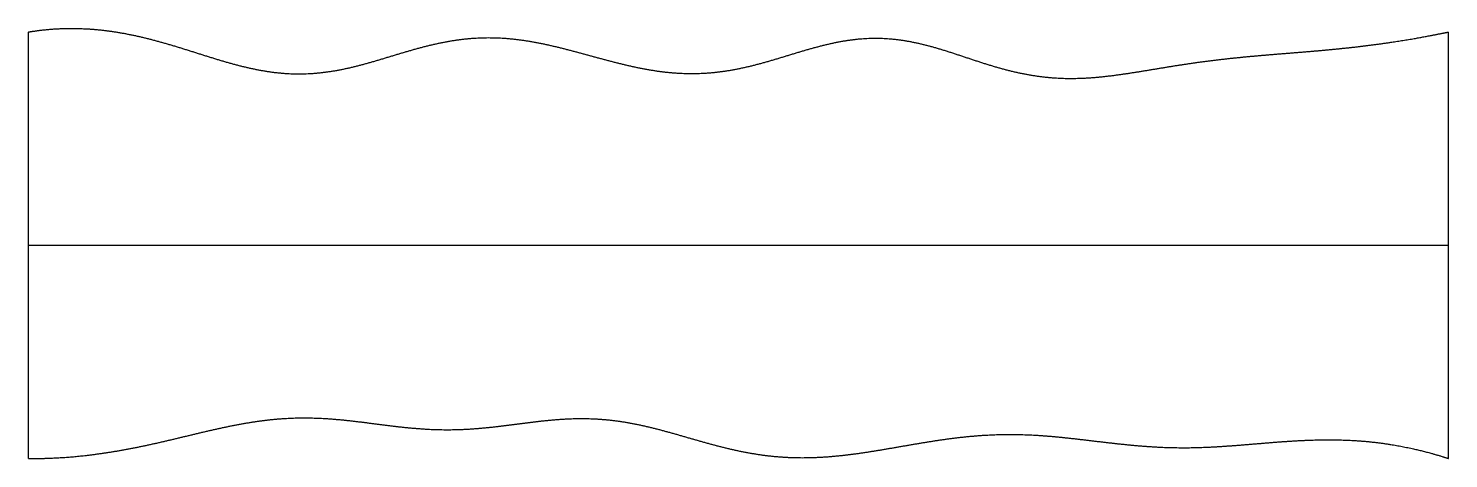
# Model space of a CAD drawing. Header units: millimetres. Extents: x 0 to 10, y 0 to 3.
import ezdxf

# ---------------------------------------------------------------- set-up
doc = ezdxf.new("R2010")
doc.units = ezdxf.units.MM
doc.layers.get('0').update_dxf_attribs({"linetype": 'CONTINUOUS'})

msp = doc.modelspace()

# ---------------------------------------------------------------- linework, layer by layer
for points in [[(0, 3), (0.04, 3.007), (0.121, 3.018), (0.241, 3.028), (0.402, 3.028), (0.603, 3.007), (0.803, 2.967), (1.004, 2.911), (1.204, 2.847), (1.403, 2.783), (1.603, 2.732), (1.802, 2.702), (2.001, 2.702), (2.2, 2.73), (2.398, 2.781), (2.597, 2.844), (2.796, 2.903), (2.995, 2.947), (3.195, 2.966), (3.395, 2.959), (3.596, 2.927), (3.797, 2.878), (3.998, 2.822), (4.199, 2.767), (4.4, 2.725), (4.601, 2.703), (4.801, 2.707), (5.002, 2.737), (5.202, 2.789), (5.402, 2.853), (5.601, 2.912), (5.8, 2.953), (5.998, 2.965), (6.196, 2.942), (6.394, 2.892), (6.592, 2.825), (6.791, 2.757), (6.991, 2.704), (7.191, 2.674), (7.392, 2.669), (7.593, 2.686), (7.794, 2.716), (7.996, 2.751), (8.197, 2.783), (8.398, 2.809), (8.598, 2.829), (8.798, 2.846), (8.999, 2.861), (9.199, 2.879), (9.399, 2.9), (9.599, 2.927), (9.759, 2.953), (9.88, 2.976), (9.96, 2.992), (10, 3)], [(0, 0), (0, 0.12), (0, 0.36), (0, 0.72), (0, 1.2), (0, 1.8), (0, 2.28), (0, 2.64), (0, 2.88), (0, 3)], [(10, 0), (10, 0.12), (10, 0.36), (10, 0.72), (10, 1.2), (10, 1.8), (10, 2.28), (10, 2.64), (10, 2.88), (10, 3)], [(0, 1.5), (0.4, 1.5), (1.2, 1.5), (2.4, 1.5), (4, 1.5), (6, 1.5), (7.6, 1.5), (8.8, 1.5), (9.6, 1.5), (10, 1.5)], [(0, 0), (0.04, 0), (0.12, 0.001), (0.24, 0.005), (0.4, 0.019), (0.6, 0.047), (0.8, 0.085), (0.999, 0.13), (1.199, 0.18), (1.399, 0.226), (1.598, 0.264), (1.798, 0.286), (1.997, 0.29), (2.197, 0.276), (2.397, 0.251), (2.598, 0.223), (2.798, 0.204), (2.999, 0.199), (3.2, 0.212), (3.401, 0.237), (3.601, 0.265), (3.801, 0.284), (4.001, 0.284), (4.2, 0.262), (4.398, 0.218), (4.596, 0.162), (4.794, 0.103), (4.993, 0.052), (5.193, 0.017), (5.393, 0.002), (5.594, 0.007), (5.795, 0.027), (5.996, 0.059), (6.197, 0.095), (6.397, 0.129), (6.597, 0.156), (6.797, 0.171), (6.997, 0.172), (7.197, 0.159), (7.397, 0.137), (7.597, 0.112), (7.798, 0.09), (7.998, 0.076), (8.199, 0.074), (8.399, 0.084), (8.6, 0.1), (8.8, 0.118), (9.001, 0.131), (9.201, 0.135), (9.401, 0.126), (9.601, 0.102), (9.76, 0.069), (9.88, 0.038), (9.96, 0.013), (10, 0)]]:
    msp.add_open_spline(points, degree=5)

doc.saveas('drawing.dxf')
